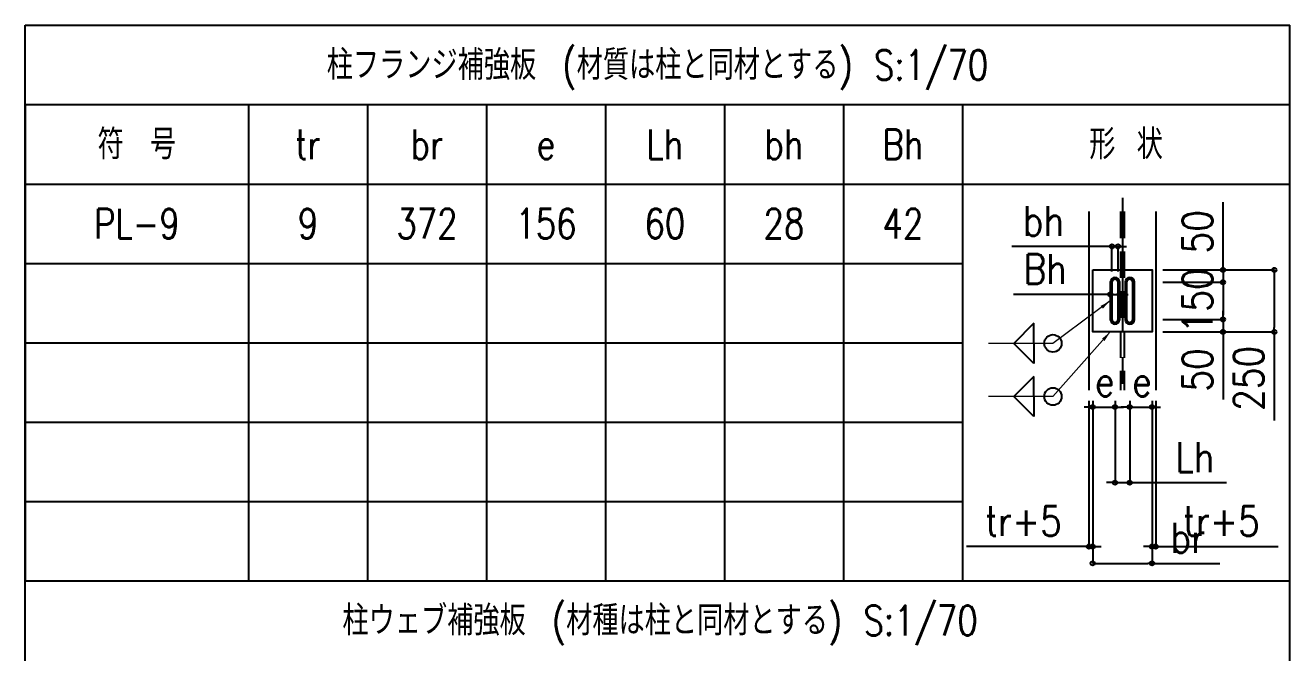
# Model space of a CAD drawing. Extents: x -668440 to 1010955, y -1678500 to 210463.
# Drawn here: x -96766 to -54266, y -776810 to -755727 of the extents above; entities that cross this region are included whole.
import ezdxf
from ezdxf.enums import TextEntityAlignment as Align

# ---------------------------------------------------------------- set-up
doc = ezdxf.new("R2010")
doc.units = 0
doc.header["$MEASUREMENT"] = 0
doc.linetypes.add('CENTER', pattern=[2, 1.25, -0.25, 0.25, -0.25])
doc.linetypes.add('破線', pattern=[3.75, 2.5, -1.25])
doc.layers.get('0').update_dxf_attribs({"color": 3, "linetype": 'CONTINUOUS'})
doc.layers.get('Defpoints').update_dxf_attribs({"color": 251, "linetype": 'CONTINUOUS'})
doc.layers.add('注記', color=3, linetype='CONTINUOUS')
doc.styles.add('123', font='dim.shx', dxfattribs={"height": 30, "bigfont": 'bigfont.shx'})
doc.styles.add('DRACAD', font='txt', dxfattribs={"width": 0.85, "bigfont": 'extfont2'})
doc.dimstyles.new('MYDIM', dxfattribs={"dimtxt": 120, "dimasz": 20, "dimexe": 1.25, "dimexo": 50, "dimgap": 50, "dimtad": 1, "dimdec": 4, "dimdsep": 46, "dimtxsty": 'DRACAD', "dimblk": 'ORIGIN', "dimcen": 2.5, "dimadec": 0, "dimazin": 0, "dimtfac": 1, "dimtdec": 4, "dimtmove": 0, "dimatfit": 3, "dimfxl": 1, "dimtolj": 1, "dimtzin": 0, "dimarcsym": 0})
doc.dimstyles.new('一般寸法', dxfattribs={"dimtxt": 30, "dimasz": 5, "dimexe": 1.25, "dimexo": 15, "dimgap": 10, "dimtad": 1, "dimtxsty": '123', "dimblk": 'ORIGIN', "dimcen": 0, "dimclrd": 256, "dimclre": 256, "dimclrt": 256, "dimadec": 0, "dimazin": 0, "dimtfac": 1, "dimtmove": 2, "dimatfit": 2, "dimfxl": 30, "dimtolj": 2, "dimlwd": 5, "dimlwe": 5, "dimarcsym": 2})

# ---------------------------------------------------------------- blocks, each defined once
blk = doc.blocks.new('_ORIGIN')
at = {"color": 0, "linetype": 'ByBlock', "lineweight": -2}
blk.add_line((0, 0), (-1, 0), dxfattribs=at)
blk.add_circle((0, 0), 0.5, dxfattribs=at)
blk = doc.blocks.new('*D8835')
at = {"layer": 'Defpoints', "color": 0}
for p in [(245469.3, -308839.9), (245487.2, -308839.9), (245487.2, -309576.2)]:
    blk.add_point(p, dxfattribs=at)
at = {"layer": '注記', "color": 0, "lineweight": -2}
for p, q in [((245469.3, -308889.9), (245469.3, -309577.4)), ((245487.2, -308889.9), (245487.2, -309577.4)), ((245449.3, -309576.2), (244893, -309576.2)), ((245469.3, -309576.2), (245487.2, -309576.2)), ((245507.2, -309576.2), (245527.2, -309576.2))]:
    blk.add_line(p, q, dxfattribs=at)
at = {"layer": '注記', "color": 0, "linetype": 'ByBlock', "lineweight": -2, "xscale": 20, "yscale": 20, "zscale": 20}
blk.add_blockref('_ORIGIN', (245469.3, -309576.2), dxfattribs=at)
at = {"layer": '注記', "color": 0, "linetype": 'ByBlock', "lineweight": -2, "xscale": 20, "yscale": 20, "zscale": 20, "rotation": 180}
blk.add_blockref('_ORIGIN', (245487.2, -309576.2), dxfattribs=at)
at = {"layer": '注記', "color": 0, "insert": (245161.2, -309456.2), "char_height": 140, "attachment_point": 5, "style": 'DRACAD'}
blk.add_mtext('\\A1;{tr+5}', dxfattribs=at)
blk = doc.blocks.new('*D8836')
at = {"layer": 'Defpoints', "color": 0}
for p in [(245487.2, -308839.9), (245766.5, -308839.9), (245766.5, -309654.9)]:
    blk.add_point(p, dxfattribs=at)
at = {"layer": '注記', "color": 0, "lineweight": -2}
for p, q in [((245487.2, -308889.9), (245487.2, -309656.2)), ((245766.5, -308889.9), (245766.5, -309656.2)), ((245507.2, -309654.9), (245746.5, -309654.9)), ((245766.5, -309654.9), (246084.8, -309654.9))]:
    blk.add_line(p, q, dxfattribs=at)
at = {"layer": '注記', "color": 0, "linetype": 'ByBlock', "lineweight": -2, "xscale": 20, "yscale": 20, "zscale": 20, "rotation": 180}
blk.add_blockref('_ORIGIN', (245487.2, -309654.9), dxfattribs=at)
at = {"layer": '注記', "color": 0, "linetype": 'ByBlock', "lineweight": -2, "xscale": 20, "yscale": 20, "zscale": 20}
blk.add_blockref('_ORIGIN', (245766.5, -309654.9), dxfattribs=at)
at = {"layer": '注記', "color": 0, "insert": (245935.6, -309534.9), "char_height": 140, "attachment_point": 5, "style": 'DRACAD'}
blk.add_mtext('\\A1;{br}', dxfattribs=at)
blk = doc.blocks.new('*D8837')
at = {"layer": 'Defpoints', "color": 0}
for p in [(245766.5, -308839.9), (245784.3, -308839.9), (245784.3, -309576.2)]:
    blk.add_point(p, dxfattribs=at)
at = {"layer": '注記', "color": 0, "lineweight": -2}
for p, q in [((245766.5, -308889.9), (245766.5, -309577.4)), ((245784.3, -308889.9), (245784.3, -309577.4)), ((245746.5, -309576.2), (245726.5, -309576.2)), ((245766.5, -309576.2), (245784.3, -309576.2)), ((245804.3, -309576.2), (246360.7, -309576.2))]:
    blk.add_line(p, q, dxfattribs=at)
at = {"layer": '注記', "color": 0, "linetype": 'ByBlock', "lineweight": -2, "xscale": 20, "yscale": 20, "zscale": 20}
blk.add_blockref('_ORIGIN', (245766.5, -309576.2), dxfattribs=at)
at = {"layer": '注記', "color": 0, "linetype": 'ByBlock', "lineweight": -2, "xscale": 20, "yscale": 20, "zscale": 20, "rotation": 180}
blk.add_blockref('_ORIGIN', (245784.3, -309576.2), dxfattribs=at)
at = {"layer": '注記', "color": 0, "insert": (246092.5, -309456.2), "char_height": 140, "attachment_point": 5, "style": 'DRACAD'}
blk.add_mtext('\\A1;{tr+5}', dxfattribs=at)
blk = doc.blocks.new('*D8838')
at = {"layer": 'Defpoints', "color": 0}
for p in [(245592.2, -308839.9), (245661.5, -308839.9), (245661.5, -309275.3)]:
    blk.add_point(p, dxfattribs=at)
at = {"layer": '注記', "color": 0, "lineweight": -2}
for p, q in [((245592.2, -308889.9), (245592.2, -309276.6)), ((245661.5, -308889.9), (245661.5, -309276.6)), ((245572.2, -309275.3), (245552.2, -309275.3)), ((245592.2, -309275.3), (245661.5, -309275.3)), ((245681.5, -309275.3), (246117.1, -309275.3))]:
    blk.add_line(p, q, dxfattribs=at)
at = {"layer": '注記', "color": 0, "linetype": 'ByBlock', "lineweight": -2, "xscale": 20, "yscale": 20, "zscale": 20}
blk.add_blockref('_ORIGIN', (245592.2, -309275.3), dxfattribs=at)
at = {"layer": '注記', "color": 0, "linetype": 'ByBlock', "lineweight": -2, "xscale": 20, "yscale": 20, "zscale": 20, "rotation": 180}
blk.add_blockref('_ORIGIN', (245661.5, -309275.3), dxfattribs=at)
at = {"layer": '注記', "color": 0, "insert": (245968, -309155.3), "char_height": 140, "attachment_point": 5, "style": 'DRACAD'}
blk.add_mtext('\\A1;{Lh}', dxfattribs=at)
blk = doc.blocks.new('*D8839')
at = {"layer": 'Defpoints', "color": 0}
for p in [(245661.5, -308839.9), (245766.5, -308839.9), (245766.5, -308919.4)]:
    blk.add_point(p, dxfattribs=at)
at = {"layer": '注記', "color": 0, "lineweight": -2}
for p, q in [((245641.5, -308919.4), (245621.5, -308919.4)), ((245661.5, -308889.9), (245661.5, -308920.6)), ((245661.5, -308919.4), (245766.5, -308919.4)), ((245766.5, -308889.9), (245766.5, -308920.6)), ((245786.5, -308919.4), (245806.5, -308919.4))]:
    blk.add_line(p, q, dxfattribs=at)
at = {"layer": '注記', "color": 0, "linetype": 'ByBlock', "lineweight": -2, "xscale": 20, "yscale": 20, "zscale": 20}
blk.add_blockref('_ORIGIN', (245661.5, -308919.4), dxfattribs=at)
at = {"layer": '注記', "color": 0, "linetype": 'ByBlock', "lineweight": -2, "xscale": 20, "yscale": 20, "zscale": 20, "rotation": 180}
blk.add_blockref('_ORIGIN', (245766.5, -308919.4), dxfattribs=at)
at = {"layer": '注記', "color": 0, "insert": (245718.6, -308799.4), "char_height": 140, "attachment_point": 5, "style": 'DRACAD'}
blk.add_mtext('\\A1;{e}', dxfattribs=at)
blk = doc.blocks.new('*D8840')
at = {"layer": 'Defpoints', "color": 0}
for p in [(245784.3, -308274.1), (245784.3, -308565.8), (246341.6, -308565.8)]:
    blk.add_point(p, dxfattribs=at)
at = {"layer": '注記', "color": 0, "lineweight": -2}
for p, q in [((245834.3, -308274.1), (246342.9, -308274.1)), ((246341.6, -308294.1), (246341.6, -308545.8)), ((245834.3, -308565.8), (246342.9, -308565.8)), ((246341.6, -308565.8), (246341.6, -308983.3))]:
    blk.add_line(p, q, dxfattribs=at)
at = {"layer": '注記', "color": 0, "linetype": 'ByBlock', "lineweight": -2, "xscale": 20, "yscale": 20, "zscale": 20}
for p, rotation in [((246341.6, -308274.1), 90), ((246341.6, -308565.8), 270)]:
    blk.add_blockref('_ORIGIN', p, dxfattribs=dict(at, rotation=rotation))
at = {"layer": '注記', "color": 0, "insert": (246221.6, -308784.5), "char_height": 140, "attachment_point": 5, "rotation": 90, "style": 'DRACAD'}
blk.add_mtext('\\A1;250', dxfattribs=at)
blk = doc.blocks.new('*D8841')
at = {"layer": 'Defpoints', "color": 0}
for p in [(245766.5, -308274.1), (245766.5, -308332.4), (246100.6, -308332.4)]:
    blk.add_point(p, dxfattribs=at)
at = {"layer": '注記', "color": 0, "lineweight": -2}
for p, q in [((246100.6, -308254.1), (246100.6, -307955.6)), ((245816.5, -308274.1), (246101.9, -308274.1)), ((246100.6, -308274.1), (246100.6, -308332.4)), ((245816.5, -308332.4), (246101.9, -308332.4)), ((246100.6, -308352.4), (246100.6, -308372.4))]:
    blk.add_line(p, q, dxfattribs=at)
at = {"layer": '注記', "color": 0, "linetype": 'ByBlock', "lineweight": -2, "xscale": 20, "yscale": 20, "zscale": 20}
for p, rotation in [((246100.6, -308274.1), 270), ((246100.6, -308332.4), 90)]:
    blk.add_blockref('_ORIGIN', p, dxfattribs=dict(at, rotation=rotation))
at = {"layer": '注記', "color": 0, "insert": (245980.6, -308094.9), "char_height": 140, "attachment_point": 5, "rotation": 90, "style": 'DRACAD'}
blk.add_mtext('\\A1;50', dxfattribs=at)
blk = doc.blocks.new('*D8842')
at = {"layer": 'Defpoints', "color": 0}
for p in [(245766.5, -308332.4), (245766.5, -308507.4), (246100.6, -308507.4)]:
    blk.add_point(p, dxfattribs=at)
at = {"layer": '注記', "color": 0, "lineweight": -2}
for p, q in [((245816.5, -308332.4), (246101.9, -308332.4)), ((246100.6, -308352.4), (246100.6, -308487.4)), ((245816.5, -308507.4), (246101.9, -308507.4))]:
    blk.add_line(p, q, dxfattribs=at)
at = {"layer": '注記', "color": 0, "linetype": 'ByBlock', "lineweight": -2, "xscale": 20, "yscale": 20, "zscale": 20}
for p, rotation in [((246100.6, -308332.4), 90), ((246100.6, -308507.4), 270)]:
    blk.add_blockref('_ORIGIN', p, dxfattribs=dict(at, rotation=rotation))
at = {"layer": '注記', "color": 0, "insert": (245980.6, -308419.9), "char_height": 140, "attachment_point": 5, "rotation": 90, "style": 'DRACAD'}
blk.add_mtext('\\A1;150', dxfattribs=at)
blk = doc.blocks.new('*D8843')
at = {"layer": 'Defpoints', "color": 0}
for p in [(245766.5, -308507.4), (245766.5, -308565.8), (246100.6, -308565.8)]:
    blk.add_point(p, dxfattribs=at)
at = {"layer": '注記', "color": 0, "lineweight": -2}
for p, q in [((245816.5, -308507.4), (246101.9, -308507.4)), ((246100.6, -308487.4), (246100.6, -308467.4)), ((246100.6, -308507.4), (246100.6, -308565.8)), ((245816.5, -308565.8), (246101.9, -308565.8)), ((246100.6, -308585.8), (246100.6, -308884.3))]:
    blk.add_line(p, q, dxfattribs=at)
at = {"layer": '注記', "color": 0, "linetype": 'ByBlock', "lineweight": -2, "xscale": 20, "yscale": 20, "zscale": 20}
for p, rotation in [((246100.6, -308507.4), 270), ((246100.6, -308565.8), 90)]:
    blk.add_blockref('_ORIGIN', p, dxfattribs=dict(at, rotation=rotation))
at = {"layer": '注記', "color": 0, "insert": (245980.6, -308745), "char_height": 140, "attachment_point": 5, "rotation": 90, "style": 'DRACAD'}
blk.add_mtext('\\A1;50', dxfattribs=at)
blk = doc.blocks.new('*D8844')
at = {"layer": 'Defpoints', "color": 0}
for p in [(245570.1, -308332.6), (245614.2, -308332.6), (245614.2, -308389.8)]:
    blk.add_point(p, dxfattribs=at)
at = {"layer": '注記', "color": 0, "lineweight": -2}
for p, q in [((245570.1, -308382.6), (245570.1, -308391.1)), ((245614.2, -308382.6), (245614.2, -308391.1)), ((245550.1, -308389.8), (245114.7, -308389.8)), ((245570.1, -308389.8), (245614.2, -308389.8)), ((245634.2, -308389.8), (245654.2, -308389.8))]:
    blk.add_line(p, q, dxfattribs=at)
at = {"layer": '注記', "color": 0, "linetype": 'ByBlock', "lineweight": -2, "xscale": 20, "yscale": 20, "zscale": 20}
blk.add_blockref('_ORIGIN', (245570.1, -308389.8), dxfattribs=at)
at = {"layer": '注記', "color": 0, "linetype": 'ByBlock', "lineweight": -2, "xscale": 20, "yscale": 20, "zscale": 20, "rotation": 180}
blk.add_blockref('_ORIGIN', (245614.2, -308389.8), dxfattribs=at)
at = {"layer": '注記', "color": 0, "insert": (245263.8, -308269.8), "char_height": 140, "attachment_point": 5, "style": 'DRACAD'}
blk.add_mtext('\\A1;Bh', dxfattribs=at)
blk = doc.blocks.new('*D8849')
at = {"layer": 'Defpoints', "color": 0}
for p in [(245487.2, -308839.9), (245592.2, -308839.9), (245592.2, -308919.4)]:
    blk.add_point(p, dxfattribs=at)
at = {"layer": '注記', "color": 0, "lineweight": -2}
for p, q in [((245467.2, -308919.4), (245447.2, -308919.4)), ((245487.2, -308889.9), (245487.2, -308920.6)), ((245487.2, -308919.4), (245592.2, -308919.4)), ((245592.2, -308889.9), (245592.2, -308920.6)), ((245612.2, -308919.4), (245632.2, -308919.4))]:
    blk.add_line(p, q, dxfattribs=at)
at = {"layer": '注記', "color": 0, "linetype": 'ByBlock', "lineweight": -2, "xscale": 20, "yscale": 20, "zscale": 20}
blk.add_blockref('_ORIGIN', (245487.2, -308919.4), dxfattribs=at)
at = {"layer": '注記', "color": 0, "linetype": 'ByBlock', "lineweight": -2, "xscale": 20, "yscale": 20, "zscale": 20, "rotation": 180}
blk.add_blockref('_ORIGIN', (245592.2, -308919.4), dxfattribs=at)
at = {"layer": '注記', "color": 0, "insert": (245544.3, -308799.4), "char_height": 140, "attachment_point": 5, "style": 'DRACAD'}
blk.add_mtext('\\A1;{e}', dxfattribs=at)
blk = doc.blocks.new('*D8850')
at = {"layer": 'Defpoints', "color": 0}
for p in [(245606.9, -308164), (245577.5, -308332.4), (245606.9, -308332.4)]:
    blk.add_point(p, dxfattribs=at)
at = {"layer": '注記', "color": 0, "lineweight": -2}
for p, q in [((245557.5, -308164), (245106.7, -308164)), ((245577.5, -308282.4), (245577.5, -308162.8)), ((245577.5, -308164), (245606.9, -308164)), ((245606.9, -308282.4), (245606.9, -308162.8)), ((245626.9, -308164), (245646.9, -308164))]:
    blk.add_line(p, q, dxfattribs=at)
at = {"layer": '注記', "color": 0, "linetype": 'ByBlock', "lineweight": -2, "xscale": 20, "yscale": 20, "zscale": 20}
blk.add_blockref('_ORIGIN', (245577.5, -308164), dxfattribs=at)
at = {"layer": '注記', "color": 0, "linetype": 'ByBlock', "lineweight": -2, "xscale": 20, "yscale": 20, "zscale": 20, "rotation": 180}
blk.add_blockref('_ORIGIN', (245606.9, -308164), dxfattribs=at)
at = {"layer": '注記', "color": 0, "insert": (245255.8, -308044), "char_height": 140, "attachment_point": 5, "style": 'DRACAD'}
blk.add_mtext('\\A1;bh', dxfattribs=at)
blk = doc.blocks.new('WCS補強板リスト')
at = {"layer": '注記'}
for p, q in [((240464.33028, -309736.93961, 4858.4634), (240464.33028, -307123.60628, 4858.4634)), ((246414.33028, -309736.93961, 4858.4634), (246414.33028, -307123.60628, 4858.4634)), ((240464.33028, -307496.93961, 4858.4634), (246414.33028, -307496.93961, 4858.4634)), ((240464.33028, -307496.93961, 4858.4634), (240464.33028, -309736.93961, 4858.4634)), ((241514.33028, -307496.93961, 4858.4634), (241514.33028, -309736.93961, 4858.4634)), ((242074.33028, -307496.93961, 4858.4634), (242074.33028, -309736.93961, 4858.4634)), ((242634.33028, -307496.93961, 4858.4634), (242634.33028, -309736.93961, 4858.4634)), ((243194.33028, -307496.93961, 4858.4634), (243194.33028, -309736.93961, 4858.4634)), ((243754.33028, -307496.93961, 4858.4634), (243754.33028, -309736.93961, 4858.4634)), ((244314.33028, -307496.93961, 4858.4634), (244314.33028, -309736.93961, 4858.4634)), ((244874.33028, -307496.93961, 4858.4634), (244874.33028, -309736.93961, 4858.4634)), ((240464.33028, -307870.27295, 4858.4634), (246414.33028, -307870.27295, 4858.4634)), ((245469.32365, -307999.9418, -809.7439), (245469.32365, -308839.9418, -809.7439)), ((245784.32365, -307999.9418, -809.7439), (245784.32365, -308839.9418, -809.7439)), ((240464.33028, -308243.60628, 4858.4634), (244874.33028, -308243.60628, 4858.4634)), ((245210.79994, -308525.72529, -809.7439), (245116.41765, -308620.10759, -809.7439)), ((245210.79994, -308620.10759, -809.7439), (245210.79994, -308525.72529, -809.7439)), ((240464.33028, -308616.93961, 4858.4634), (244874.33028, -308616.93961, 4858.4634)), ((245210.79994, -308714.48988, -809.7439), (245116.41765, -308620.10759, -809.7439)), ((245210.79994, -308620.10759, -809.7439), (245210.79994, -308714.48988, -809.7439)), ((245210.79994, -308775.71752, -809.7439), (245116.41765, -308870.09981, -809.7439)), ((245210.79994, -308870.09981, -809.7439), (245210.79994, -308775.71752, -809.7439)), ((245210.79994, -308964.48211, -809.7439), (245116.41765, -308870.09981, -809.7439)), ((245210.79994, -308870.09981, -809.7439), (245210.79994, -308964.48211, -809.7439)), ((240464.33028, -308990.27295, 4858.4634), (244874.33028, -308990.27295, 4858.4634)), ((240464.33028, -309363.60628, 4858.4634), (244874.33028, -309363.60628, 4858.4634)), ((240464.33028, -309736.93961, 4858.4634), (244874.33028, -309736.93961, 4858.4634)), ((240464.33028, -309736.93961, 4858.4634), (246414.33028, -309736.93961, 4858.4634)), ((240464.33028, -309736.93961, 4858.4634), (246414.33028, -309736.93961, 4858.4634)), ((240464.33028, -312350.27295, 4858.4634), (240464.33028, -309736.93961, 4858.4634)), ((246414.33028, -312350.27295, 4858.4634), (246414.33028, -309736.93961, 4858.4634))]:
    blk.add_line(p, q, dxfattribs=at)
at = {"layer": '注記', "linetype": 'CENTER', "ltscale": 500}
blk.add_line((245626.82365, -307934.60847, -809.7439), (245626.82365, -308892.4418, -809.7439), dxfattribs=at)
at = {"layer": '注記', "linetype": '破線', "ltscale": 50}
for p, q in [((245618.42365, -307999.9418, -809.7439), (245618.42365, -308839.9418, -809.7439)), ((245635.22365, -307999.9418, -809.7439), (245635.22365, -308839.9418, -809.7439))]:
    blk.add_line(p, q, dxfattribs=at)
at = {"layer": '注記', "elevation": 4858.4634}
blk.add_lwpolyline([(240464.33028, -307123.60628), (246414.33028, -307123.60628)], dxfattribs=at)
at = {"layer": '注記', "elevation": -809.7439}
blk.add_lwpolyline([(245487.17365, -308274.10847), (245766.47365, -308274.10847), (245766.47365, -308565.77514), (245487.17365, -308565.77514)], close=True, dxfattribs=at)
for points in [[(245614.22365, -308507.4418), (245614.22365, -308332.4418, 1), (245570.12365, -308332.4418), (245570.12365, -308507.4418, 1)], [(245606.87365, -308507.4418), (245606.87365, -308332.4418, 1), (245577.47365, -308332.4418), (245577.47365, -308507.4418, 1)], [(245683.52365, -308507.4418), (245683.52365, -308332.4418, 1), (245639.42365, -308332.4418), (245639.42365, -308507.4418, 1)], [(245676.17365, -308507.4418), (245676.17365, -308332.4418, 1), (245646.77365, -308332.4418), (245646.77365, -308507.4418, 1)]]:
    blk.add_lwpolyline(points, format="xyb", close=True, dxfattribs=at)
at = {"layer": '注記'}
for centre in [(245300.09897, -308620.10759, -809.7439), (245300.09897, -308870.09981, -809.7439)]:
    blk.add_circle(centre, 41.08894, dxfattribs=at)
at = {"layer": '注記', "style": 'DRACAD', "width": 0.8}
for s, p in [('柱フランジ補強板\u3000(材質は柱と同材とする) S:1/70', (243439.33028, -307310.27295, 4858.4634)), ('符\u3000号', (240989.33028, -307683.60628, 4858.4634)), ('tr', (241794.33028, -307683.60628, 4858.4634)), ('br', (242354.33028, -307683.60628, 4858.4634)), ('Lh', (243474.33028, -307683.60628, 4858.4634)), ('bh', (244034.33028, -307683.60628, 4858.4634)), ('Bh', (244594.33028, -307683.60628, 4858.4634)), ('形 状', (245644.33028, -307683.60628, 4858.4634)), ('e', (242914.33028, -307683.60628, 4858.4634)), ('PL-9', (240989.33028, -308056.93961, 4858.4634)), ('9', (241794.33028, -308056.93961, 4858.4634)), ('372', (242354.33028, -308056.93961, 4858.4634)), ('156', (242914.33028, -308056.93961, 4858.4634)), ('60', (243474.33028, -308056.93961, 4858.4634)), ('28', (244034.33028, -308056.93961, 4858.4634)), ('42', (244594.33028, -308056.93961, 4858.4634)), ('柱ウェブ補強板\u3000(材種は柱と同材とする) S:1/70', (243451.56062, -309923.60628, 4858.4634))]:
    blk.add_text(s, height=140, dxfattribs=at).set_placement(p, align=Align.MIDDLE_CENTER)
at = {"layer": '注記'}
for base, p1, p2, text, picture, middle in [((245606.87365, -308164.02098, -809.7439), (245577.47365, -308332.4418, -809.7439), (245606.87365, -308332.4418, -809.7439), 'bh', '*D8850', (245255.84585, -308164.02098, -809.7439)), ((245614.22365, -308389.83959, -809.7439), (245570.12365, -308332.62571, -809.7439), (245614.22365, -308332.62571, -809.7439), 'Bh', '*D8844', (245263.84585, -308389.83959, -809.7439)), ((245592.17365, -308919.36803, -809.7439), (245487.17365, -308839.9418, -809.7439), (245592.17365, -308839.9418, -809.7439), '{e}', '*D8849', (245544.32436, -308919.36803, -809.7439)), ((245766.47365, -308919.36803, -809.7439), (245661.47365, -308839.9418, -809.7439), (245766.47365, -308839.9418, -809.7439), '{e}', '*D8839', (245718.62436, -308919.36803, -809.7439)), ((245487.17365, -309576.1918, -809.7439), (245469.32365, -308839.9418, -809.7439), (245487.17365, -308839.9418, -809.7439), '{tr+5}', '*D8835', (245161.15698, -309576.1918, -809.7439)), ((245661.47365, -309275.30847, -809.7439), (245592.17365, -308839.9418, -809.7439), (245661.47365, -308839.9418, -809.7439), '{Lh}', '*D8838', (245967.97485, -309275.30847, -809.7439)), ((245784.32365, -309576.1918, -809.7439), (245766.47365, -308839.9418, -809.7439), (245784.32365, -308839.9418, -809.7439), '{tr+5}', '*D8837', (246092.49031, -309576.1918, -809.7439))]:
    dim = blk.add_linear_dim(base=base, p1=p1, p2=p2, text=text, dimstyle='MYDIM', override={"dimtxt": 140}, dxfattribs=at)
    dim.commit()
    dim.dimension.update_dxf_attribs({"geometry": picture, "text_midpoint": middle, "dimtype": 128})
for base, p1, p2, text, picture, middle in [((246100.64031, -308332.4418, -809.7439), (245766.47365, -308274.10847, -809.7439), (245766.47365, -308332.4418, -809.7439), '50', '*D8841', (246100.64031, -308094.85847, -809.7439)), ((246100.64031, -308507.4418, -809.7439), (245766.47365, -308332.4418, -809.7439), (245766.47365, -308507.4418, -809.7439), '150', '*D8842', (246100.64031, -308419.9418, -809.7439)), ((246100.64031, -308565.77514, -809.7439), (245766.47365, -308507.4418, -809.7439), (245766.47365, -308565.77514, -809.7439), '50', '*D8843', (246100.64031, -308745.02514, -809.7439))]:
    dim = blk.add_linear_dim(base=base, p1=p1, p2=p2, angle=90, text=text, dimstyle='MYDIM', override={"dimtxt": 140}, dxfattribs=at)
    dim.commit()
    dim.dimension.update_dxf_attribs({"geometry": picture, "text_midpoint": middle, "dimtype": 128})
dim = blk.add_linear_dim(base=(246341.60158, -308565.77514, -809.7439), p1=(245784.32365, -308274.10847, -809.7439), p2=(245784.32365, -308565.77514, -809.7439), angle=90, text='250', dimstyle='MYDIM', override={"dimtxt": 140}, dxfattribs=at)
dim.commit()
dim.dimension.update_dxf_attribs({"geometry": '*D8840', "text_midpoint": (246221.60158, -308784.52514, -809.7439)})
dim = blk.add_linear_dim(base=(245766.47365, -309654.9418, -809.7439), p1=(245487.17365, -308839.9418, -809.7439), p2=(245766.47365, -308839.9418, -809.7439), text='{br}', dimstyle='MYDIM', override={"dimtxt": 140}, dxfattribs=at)
dim.commit()
dim.dimension.update_dxf_attribs({"geometry": '*D8836', "text_midpoint": (245935.64031, -309534.9418, -809.7439)})
for points in [[(245570.12365, -308419.9418, -809.7439), (245300.09897, -308620.10759, -809.7439), (244996.80686, -308620.10759, -809.7439)], [(245570.12365, -308565.77514, -809.7439), (245300.09897, -308870.09981, -809.7439), (244996.80686, -308870.09981, -809.7439)]]:
    blk.add_leader(points, dimstyle='一般寸法', override={"dimasz": 50, "dimtad": 0}, dxfattribs=at)

msp = doc.modelspace()

# ---------------------------------------------------------------- block references
at = {"xscale": 7.142857142857499, "yscale": 7.142857142857499, "zscale": 7.142857142857499}
msp.add_blockref('WCS補強板リスト', (-1814368.17238, 1438013.37748, -34703.31), dxfattribs=at)

doc.saveas('drawing.dxf')
